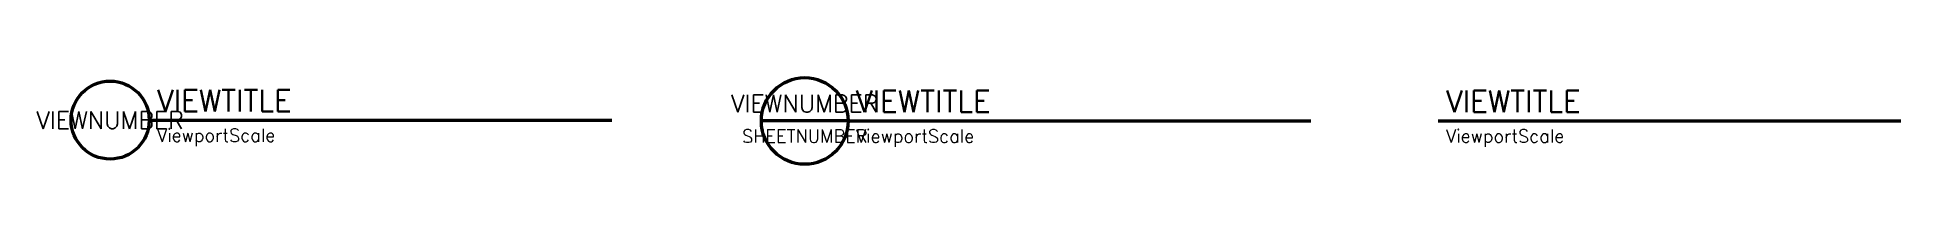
# Model space of a CAD drawing. Header units: millimetres. Extents: x -1260 to 30968, y -765 to 735.
import ezdxf
from ezdxf.enums import TextEntityAlignment as Align

# ---------------------------------------------------------------- set-up
doc = ezdxf.new("R2010")
doc.units = ezdxf.units.MM
doc.header["$LTSCALE"] = 0.5
doc.layers.add('A010G', color=213, linetype='Continuous', lineweight=50)
doc.styles.add('RomanS', font='romans.shx')

# ---------------------------------------------------------------- blocks, each defined once
blk = doc.blocks.new('*U9')
blk.add_lwpolyline([(0, 0), (80, 0)])
at = {"color": 0, "linetype": 'ByBlock', "lineweight": -2, "style": 'RomanS'}
blk.add_attdef('TITLE', (1.37, 1.5), '', height=3.75, dxfattribs=at)
blk.add_attdef('SCALE', text='', height=2.25, dxfattribs=at).set_placement((1.37, -1.5), align=Align.TOP_LEFT)
blk = doc.blocks.new('*U10')
blk.add_lwpolyline([(0, 0), (80, 0)])
at = {"color": 0, "linetype": 'ByBlock', "lineweight": -2}
blk.add_circle((-6.75, 0), 6.75, dxfattribs=at)
blk.add_circle((-6.75, 0), 6.75, dxfattribs=at)
at = {"color": 0, "linetype": 'ByBlock', "lineweight": -2, "style": 'RomanS'}
blk.add_attdef('TITLE', (1.37, 1.5), '', height=3.75, dxfattribs=at)
blk.add_attdef('NUMBER', text='', height=3, dxfattribs=at).set_placement((-6.75, 0), align=Align.MIDDLE)
blk.add_attdef('SCALE', text='', height=2.25, dxfattribs=at).set_placement((1.37, -1.5), align=Align.TOP_LEFT)
blk = doc.blocks.new('*U8')
at = {"color": 0, "linetype": 'ByBlock', "lineweight": -2}
blk.add_line((0, 0), (-15, 0), dxfattribs=at)
blk.add_lwpolyline([(0, 0), (80, 0)])
blk.add_circle((-7.5, 0), 7.5, dxfattribs=at)
at = {"color": 0, "linetype": 'ByBlock', "lineweight": -2, "style": 'RomanS'}
blk.add_attdef('NUMBER', text='', height=3, dxfattribs=at).set_placement((-7.5, 1.5), align=Align.CENTER)
blk.add_attdef('TITLE', (1.37, 1.5), '', height=3.75, dxfattribs=at)
blk.add_attdef('SHEET', text='', height=2.25, dxfattribs=at).set_placement((-7.5, -1.5), align=Align.TOP_CENTER)
blk.add_attdef('SCALE', text='', height=2.25, dxfattribs=at).set_placement((1.37, -1.5), align=Align.TOP_LEFT)

msp = doc.modelspace()

# ---------------------------------------------------------------- block references
at = {"layer": 'A010G', "xscale": 100, "yscale": 100, "zscale": 100}
for name, p, values in [('*U10', (675, 0), {'SCALE': 'ViewportScale', 'TITLE': 'VIEWTITLE', 'NUMBER': 'VIEWNUMBER'}), ('*U8', (12763, -15), {'SCALE': 'ViewportScale', 'TITLE': 'VIEWTITLE', 'SHEET': 'SHEETNUMBER', 'NUMBER': 'VIEWNUMBER'}), ('*U9', (22968, -14), {'SCALE': 'ViewportScale', 'TITLE': 'VIEWTITLE'})]:
    msp.add_blockref(name, p, dxfattribs=at).add_auto_attribs(values)

doc.saveas('drawing.dxf')
